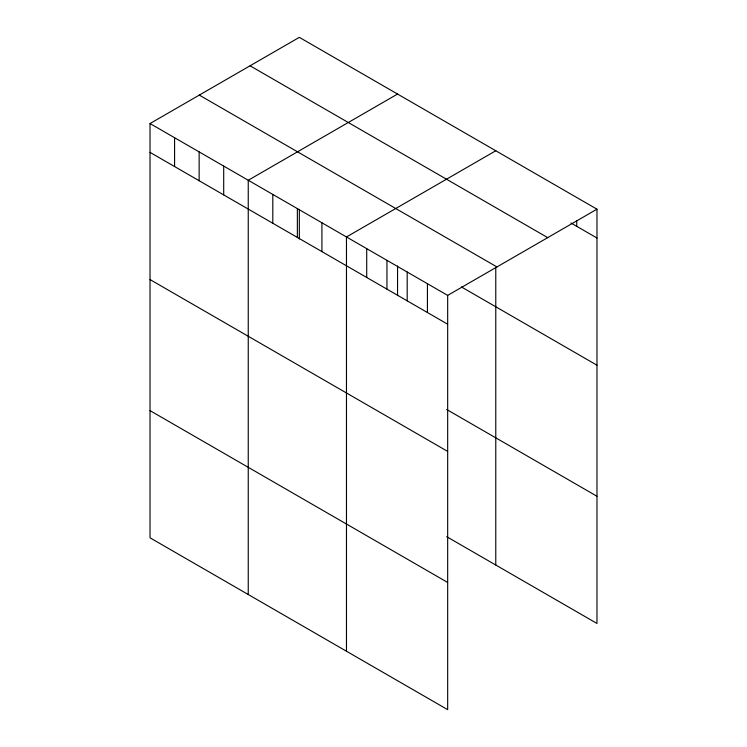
<?xml version="1.0" encoding="UTF-8"?>
<svg xmlns="http://www.w3.org/2000/svg" width="747" height="747" viewBox="0 0 747 747"><rect width="100%" height="100%" fill="white"/><g stroke="black" fill="none" stroke-linecap="round" stroke-linejoin="round"><path stroke-width="1.12" d="M150.026 123.544L447.668 295.392L447.668 709.65L150.026 537.812L150.026 123.544L299.332 37.35L596.974 209.188L596.974 623.456L446.659 536.673M397.553 94.057L248.247 180.26L248.247 594.519M495.775 150.763L346.468 236.967L346.468 651.225M447.668 295.392L596.974 209.188M570.951 222.989L596.974 238.013M250.058 65.792L547.7 237.639M199.3 95.102L496.942 266.94M461.394 286.932L596.974 365.208M150.026 152.369L447.668 324.207M446.659 409.477L596.974 496.26M150.026 279.565L447.668 451.403M150.026 410.617L447.668 582.455M576.731 220.561L576.731 226.322M495.775 267.463L495.775 565.021M427.433 283.701L427.433 312.526M407.19 272.02L407.19 300.836M397.553 266.025L397.553 295.653M386.946 260.329L386.946 289.154M366.712 248.648L366.712 277.464M321.92 222.783L321.92 251.608M299.332 209.319L299.332 238.947M297.362 208.609L297.362 237.425M272.804 194.435L272.804 223.25M223.698 166.077L223.698 194.902M199.141 151.902L199.141 180.718M174.583 137.728L174.583 166.544"/></g></svg>
